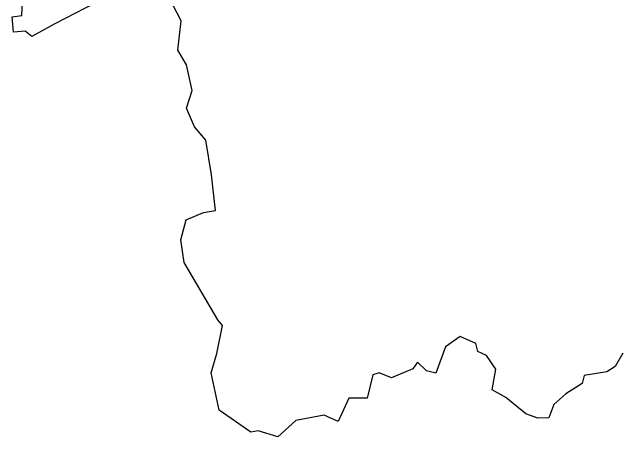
# Model space of a CAD drawing. Header units: metres. Extents: x 321721 to 327866, y 1839213 to 1843859.
# Drawn here: x 322082 to 324794, y 1839213 to 1841110 of the extents above; entities that cross this region are included whole.
import ezdxf

# ---------------------------------------------------------------- set-up
doc = ezdxf.new("R2010")
doc.units = ezdxf.units.M

msp = doc.modelspace()

# ---------------------------------------------------------------- linework, layer by layer
at = {"color": 3, "flags": 128}
for points in [[(322455.1, 1841150.9), (322269.2, 1841056.6), (322170.7, 1841001.3), (322139.7, 1841025.5), (322088.7, 1841019.8), (322082.1, 1841089.5), (322124.7, 1841095.4), (322130.2, 1841202.1)], [(324810.8, 1839586), (324776.9, 1839527.9), (324740.4, 1839504.1), (324638.6, 1839487.2), (324629.1, 1839450.8), (324557, 1839405.7), (324503.1, 1839357.1), (324480.1, 1839297.6), (324432.2, 1839296), (324377.2, 1839315.8), (324288.3, 1839389.2), (324227.8, 1839423.6), (324244, 1839515.2), (324201.8, 1839576.3), (324163.4, 1839594.1), (324154.2, 1839629.5), (324084.6, 1839661), (324018.7, 1839615.4), (323976.1, 1839498), (323933.6, 1839507.7), (323893.3, 1839546.7), (323873, 1839517.2), (323777.6, 1839477.3), (323721.8, 1839498.8), (323693.5, 1839490.5), (323668.2, 1839385.5), (323587.4, 1839385.9), (323539.4, 1839282.1), (323476, 1839309.9), (323350.7, 1839285.7), (323268.8, 1839212.9), (323182, 1839239.9), (323149.4, 1839233.3), (323007.9, 1839331.4), (322971.7, 1839498.9), (322996.8, 1839584.7), (323022.5, 1839710.9), (323000.7, 1839735.5), (322851.3, 1839991.9), (322836, 1840093.1), (322859.6, 1840182), (322936.8, 1840215.6), (322991.4, 1840224.3), (322972.4, 1840383.8), (322947.4, 1840538), (322897.1, 1840597), (322860.9, 1840681), (322886, 1840760.6), (322861.8, 1840875.3), (322822.4, 1840939.7), (322837.3, 1841070.9), (322797.1, 1841148.7)]]:
    msp.add_lwpolyline(points, dxfattribs=at)

doc.saveas('drawing.dxf')
